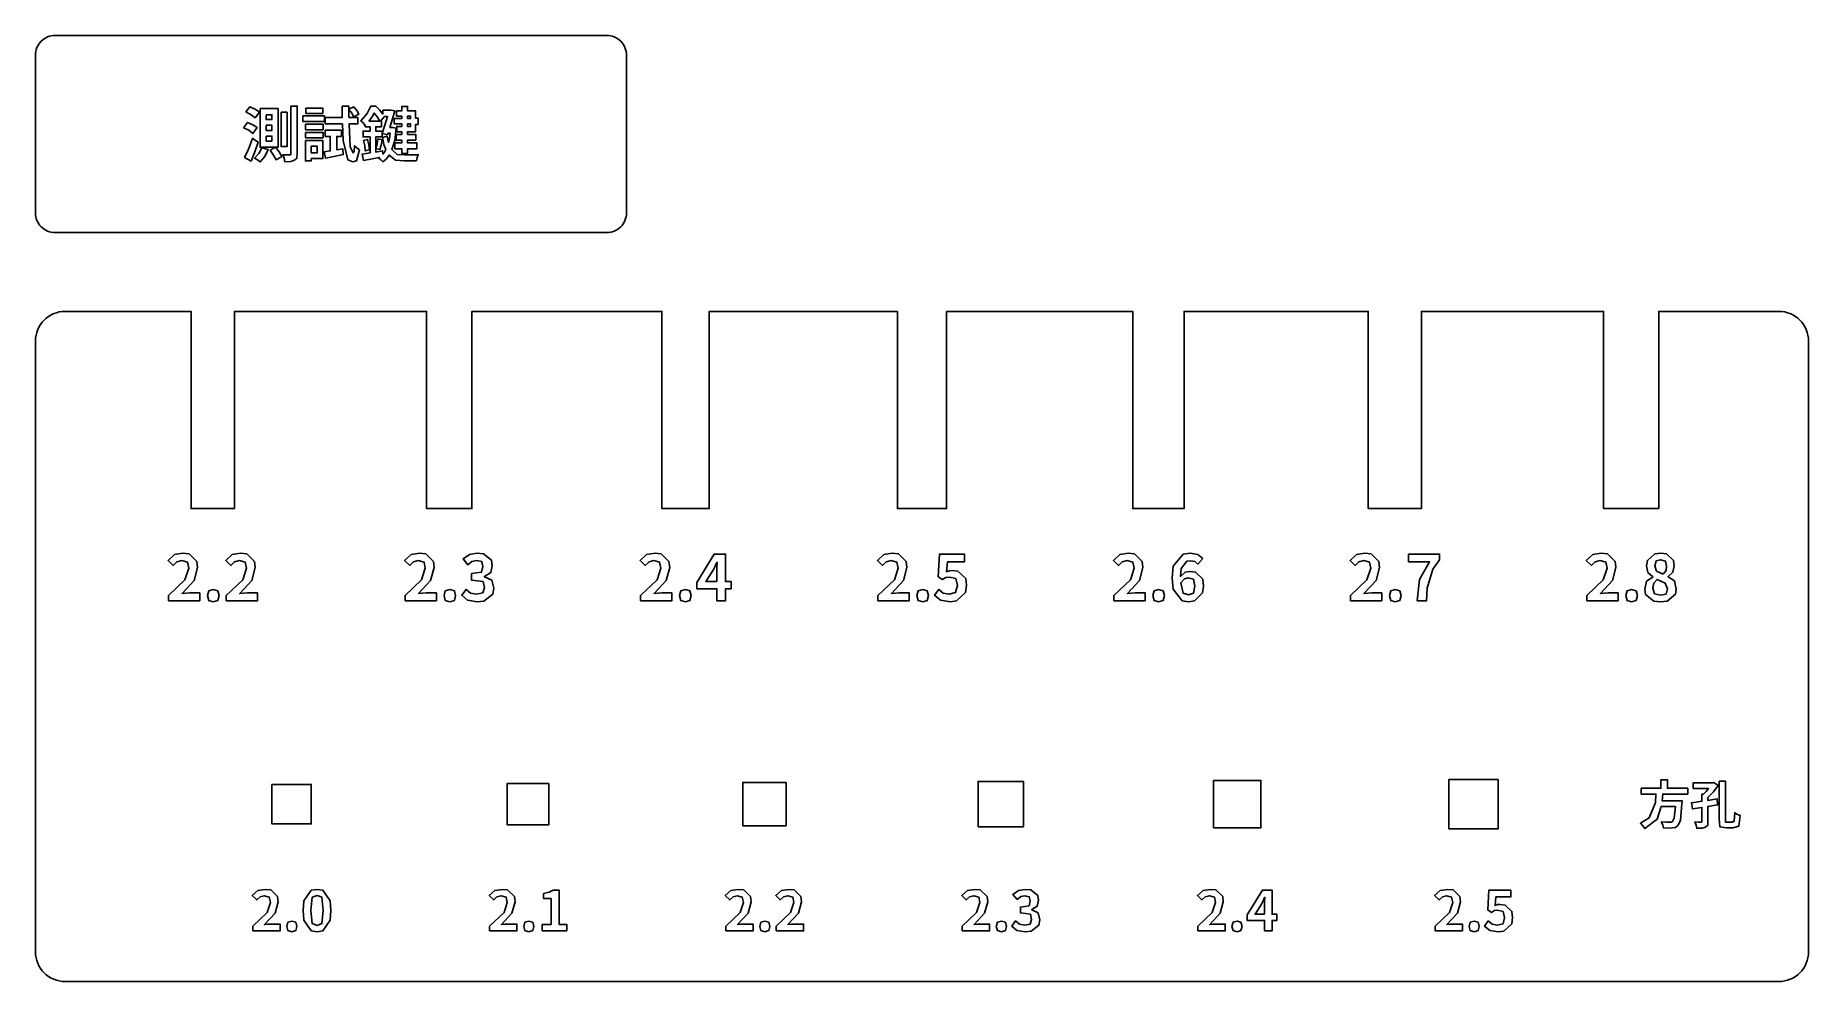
# Model space of a CAD drawing. Header units: millimetres. Extents: x 3 to 93, y 3 to 51.
import ezdxf

# ---------------------------------------------------------------- set-up
doc = ezdxf.new("R2010")
doc.units = ezdxf.units.MM
doc.layers.add('CUT', color=1, linetype='Continuous')
doc.layers.add('ENGRAVE', color=5, linetype='Continuous')

msp = doc.modelspace()

# ---------------------------------------------------------------- linework, layer by layer
at = {"layer": 'CUT'}
for points in [[(33, 42), (32.995, 41.902), (32.981, 41.805), (32.957, 41.71), (32.924, 41.617), (32.882, 41.529), (32.831, 41.444), (32.773, 41.366), (32.707, 41.293), (32.634, 41.227), (32.556, 41.169), (32.471, 41.118), (32.383, 41.076), (32.29, 41.043), (32.195, 41.019), (32.098, 41.005), (32, 41), (4, 41), (3.902, 41.005), (3.805, 41.019), (3.71, 41.043), (3.617, 41.076), (3.529, 41.118), (3.444, 41.169), (3.366, 41.227), (3.293, 41.293), (3.227, 41.366), (3.169, 41.444), (3.118, 41.529), (3.076, 41.617), (3.043, 41.71), (3.019, 41.805), (3.005, 41.902), (3, 42), (3, 50), (3.005, 50.098), (3.019, 50.195), (3.043, 50.29), (3.076, 50.383), (3.118, 50.471), (3.169, 50.556), (3.227, 50.634), (3.293, 50.707), (3.366, 50.773), (3.444, 50.831), (3.529, 50.882), (3.617, 50.924), (3.71, 50.957), (3.805, 50.981), (3.902, 50.995), (4, 51), (32, 51), (32.098, 50.995), (32.195, 50.981), (32.29, 50.957), (32.383, 50.924), (32.471, 50.882), (32.556, 50.831), (32.634, 50.773), (32.707, 50.707), (32.773, 50.634), (32.831, 50.556), (32.882, 50.471), (32.924, 50.383), (32.957, 50.29), (32.981, 50.195), (32.995, 50.098), (33, 50)], [(91.935, 3.065), (91.793, 3.029), (91.647, 3.007), (91.5, 3), (4.5, 3), (4.353, 3.007), (4.207, 3.029), (4.065, 3.065), (3.926, 3.114), (3.793, 3.177), (3.667, 3.253), (3.548, 3.34), (3.439, 3.439), (3.34, 3.548), (3.253, 3.667), (3.177, 3.793), (3.114, 3.926), (3.065, 4.065), (3.029, 4.207), (3.007, 4.353), (3, 4.5), (3, 35.5), (3.007, 35.647), (3.029, 35.793), (3.065, 35.935), (3.114, 36.074), (3.177, 36.207), (3.253, 36.333), (3.34, 36.452), (3.439, 36.561), (3.548, 36.66), (3.667, 36.747), (3.793, 36.823), (3.926, 36.886), (4.065, 36.935), (4.207, 36.971), (4.353, 36.993), (4.5, 37), (10.9, 37), (10.9, 27), (13.1, 27), (13.1, 37), (22.85, 37), (22.85, 27), (25.15, 27), (25.15, 37), (34.8, 37), (34.8, 27), (37.2, 27), (37.2, 37), (46.75, 37), (46.75, 27), (49.25, 27), (49.25, 37), (58.7, 37), (58.7, 27), (61.3, 27), (61.3, 37), (70.65, 37), (70.65, 27), (73.35, 27), (73.35, 37), (82.6, 37), (82.6, 27), (85.4, 27), (85.4, 37), (91.5, 37), (91.647, 36.993), (91.793, 36.971), (91.935, 36.935), (92.074, 36.886), (92.207, 36.823), (92.333, 36.747), (92.452, 36.66), (92.561, 36.561), (92.66, 36.452), (92.747, 36.333), (92.823, 36.207), (92.886, 36.074), (92.935, 35.935), (92.971, 35.793), (92.993, 35.647), (93, 35.5), (93, 4.5), (92.993, 4.353), (92.971, 4.207), (92.935, 4.065), (92.886, 3.926), (92.823, 3.793), (92.747, 3.667), (92.66, 3.548), (92.561, 3.439), (92.452, 3.34), (92.333, 3.253), (92.207, 3.177), (92.074, 3.114)], [(15, 13), (15, 11), (17, 11), (17, 13)], [(29.05, 13.05), (26.95, 13.05), (26.95, 10.95), (29.05, 10.95)], [(41.1, 10.9), (41.1, 13.1), (38.9, 13.1), (38.9, 10.9)], [(50.85, 10.85), (53.15, 10.85), (53.15, 13.15), (50.85, 13.15)], [(62.8, 13.2), (62.8, 10.8), (65.2, 10.8), (65.2, 13.2)], [(77.25, 13.25), (74.75, 13.25), (74.75, 10.75), (77.25, 10.75)]]:
    msp.add_lwpolyline(points, close=True, dxfattribs=at)
at = {"layer": 'ENGRAVE'}
for points in [[(13.681, 47.127), (13.951, 46.979), (14.15, 46.817), (14.366, 47.106), (14.156, 47.26), (13.886, 47.387), (13.681, 47.127)], [(14.405, 47.294), (14.405, 45.329), (15.316, 45.329), (15.316, 47.294), (14.405, 47.294)], [(14.708, 46.982), (15.001, 46.982), (15.001, 46.731), (14.708, 46.731), (14.708, 46.982)], [(15.466, 47.106), (15.466, 45.366), (15.776, 45.366), (15.776, 47.106), (15.466, 47.106)], [(15.961, 47.414), (15.961, 44.999), (15.954, 44.947), (15.899, 44.937), (15.777, 44.937), (15.551, 44.942), (15.618, 44.767), (15.652, 44.597), (15.966, 44.603), (16.151, 44.667), (16.272, 44.769), (16.289, 44.999), (16.289, 47.414), (15.961, 47.414)], [(16.574, 46.917), (16.574, 46.632), (17.666, 46.632), (17.666, 46.917), (16.574, 46.917)], [(16.721, 47.318), (16.721, 47.048), (17.581, 47.048), (17.581, 47.318), (16.721, 47.318)], [(18.569, 47.412), (18.575, 46.844), (17.711, 46.844), (17.711, 46.517), (18.584, 46.517), (18.62, 45.677), (18.858, 44.689), (19.106, 44.594), (19.295, 44.644), (19.448, 45.192), (19.322, 45.276), (19.196, 45.407), (19.172, 45.109), (19.124, 45.042), (18.972, 45.354), (18.916, 46.517), (19.361, 46.517), (19.361, 46.844), (18.911, 46.844), (18.911, 47.249), (19.059, 47.053), (19.154, 46.872), (19.415, 47.012), (19.308, 47.197), (19.154, 47.382), (18.911, 47.258), (18.914, 47.412), (18.569, 47.412)], [(20.015, 47.414), (19.841, 47.033), (19.511, 46.671), (19.629, 46.57), (19.724, 46.442), (19.736, 46.454), (19.736, 46.367), (19.985, 46.367), (19.985, 46.152), (19.631, 46.152), (19.631, 45.854), (19.985, 45.854), (19.985, 45.038), (19.582, 44.972), (19.657, 44.661), (20.453, 44.817), (20.405, 44.787), (20.526, 44.696), (20.633, 44.592), (20.808, 44.731), (20.951, 44.931), (21.267, 44.674), (21.725, 44.646), (22.334, 44.646), (22.368, 44.803), (22.433, 44.948), (22.074, 44.942), (21.74, 44.942), (21.357, 44.966), (21.089, 45.209), (21.234, 45.668), (21.301, 46.304), (21.131, 46.337), (21.08, 46.332), (20.992, 46.332), (21.131, 46.777), (21.241, 47.172), (21.035, 47.217), (20.99, 47.202), (20.636, 47.202), (20.636, 47.009), (20.466, 47.219), (20.276, 47.414), (20.015, 47.414)], [(19.925, 46.658), (20.084, 46.866), (20.198, 47.063), (20.361, 46.855), (20.476, 46.658), (19.925, 46.658)], [(20.858, 45.884), (20.621, 45.824), (20.691, 45.469), (20.786, 45.209), (20.715, 45.083), (20.633, 44.978), (20.617, 45.149), (20.276, 45.087), (20.276, 45.854), (20.591, 45.854), (20.591, 46.152), (20.276, 46.152), (20.276, 46.367), (20.558, 46.367), (20.558, 46.658), (20.521, 46.658), (20.714, 46.889), (20.873, 46.889), (20.741, 46.451), (20.594, 46.019), (20.873, 45.966), (20.9, 46.043), (21.005, 46.043), (20.973, 45.793), (20.924, 45.578), (20.886, 45.719), (20.858, 45.884)], [(21.331, 47.174), (21.331, 46.913), (21.596, 46.913), (21.596, 46.787), (21.209, 46.787), (21.209, 46.514), (21.596, 46.514), (21.596, 46.386), (21.337, 46.386), (21.337, 46.118), (21.596, 46.118), (21.596, 45.977), (21.305, 45.977), (21.305, 45.696), (21.596, 45.696), (21.596, 45.552), (21.241, 45.552), (21.241, 45.254), (21.596, 45.254), (21.596, 45.012), (21.886, 45.012), (21.886, 45.254), (22.361, 45.254), (22.361, 45.552), (21.886, 45.552), (21.886, 45.696), (22.306, 45.696), (22.306, 45.977), (21.886, 45.977), (21.886, 46.118), (22.291, 46.118), (22.291, 46.491), (22.418, 46.491), (22.418, 46.808), (22.291, 46.808), (22.291, 47.174), (21.886, 47.174), (21.886, 47.397), (21.596, 47.397), (21.596, 47.174), (21.331, 47.174)], [(21.886, 46.787), (21.886, 46.913), (22.04, 46.913), (22.04, 46.787), (21.886, 46.787)], [(13.568, 46.322), (13.836, 46.188), (14.039, 46.034), (14.249, 46.326), (14.037, 46.469), (13.766, 46.589), (13.568, 46.322)], [(14.708, 46.442), (15.001, 46.442), (15.001, 46.187), (14.708, 46.187), (14.708, 46.442)], [(16.709, 46.493), (16.709, 46.221), (17.596, 46.221), (17.596, 46.493), (16.709, 46.493)], [(16.709, 46.082), (16.709, 45.812), (17.596, 45.812), (17.596, 46.082), (16.709, 46.082)], [(17.707, 46.191), (17.707, 45.882), (17.96, 45.882), (17.96, 45.143), (17.651, 45.096), (17.723, 44.768), (18.149, 44.857), (18.623, 44.957), (18.599, 45.254), (18.293, 45.201), (18.293, 45.882), (18.53, 45.882), (18.53, 46.191), (17.707, 46.191)], [(21.886, 46.514), (22.04, 46.514), (22.04, 46.386), (21.886, 46.386), (21.886, 46.514)], [(13.619, 44.811), (13.943, 44.627), (14.133, 45.096), (14.3, 45.593), (14.009, 45.779), (13.812, 45.238), (13.619, 44.811)], [(14.486, 45.302), (14.339, 45.005), (14.126, 44.772), (14.274, 44.684), (14.408, 44.586), (14.636, 44.861), (14.812, 45.212), (14.486, 45.302)], [(14.708, 45.899), (15.001, 45.899), (15.001, 45.642), (14.708, 45.642), (14.708, 45.899)], [(14.911, 45.177), (15.09, 44.926), (15.215, 44.697), (15.503, 44.867), (15.368, 45.091), (15.185, 45.329), (14.911, 45.177)], [(16.703, 45.668), (16.703, 44.637), (17, 44.637), (17, 44.753), (17.594, 44.753), (17.594, 45.668), (16.703, 45.668)], [(17, 45.383), (17.294, 45.383), (17.294, 45.038), (17, 45.038), (17, 45.383)], [(19.651, 45.674), (19.713, 45.399), (19.736, 45.147), (19.957, 45.203), (19.928, 45.451), (19.859, 45.726), (19.651, 45.674)], [(20.384, 45.752), (20.343, 45.505), (20.285, 45.263), (20.483, 45.216), (20.543, 45.438), (20.606, 45.702), (20.384, 45.752)], [(9.755, 22.316), (11.342, 22.316), (11.342, 22.713), (10.831, 22.713), (10.64, 22.706), (10.44, 22.684), (11.051, 23.34), (11.23, 23.999), (11.193, 24.311), (10.802, 24.693), (10.485, 24.729), (10.056, 24.666), (9.729, 24.367), (9.992, 24.114), (10.181, 24.301), (10.424, 24.357), (10.715, 24.284), (10.779, 23.977), (10.59, 23.386), (9.755, 22.588), (9.755, 22.316)], [(12.683, 22.316), (14.271, 22.316), (14.271, 22.713), (13.758, 22.713), (13.568, 22.706), (13.368, 22.684), (13.979, 23.34), (14.159, 23.999), (14.121, 24.311), (13.73, 24.693), (13.412, 24.729), (12.984, 24.666), (12.657, 24.367), (12.92, 24.114), (13.109, 24.301), (13.352, 24.357), (13.643, 24.284), (13.707, 23.977), (13.518, 23.386), (12.683, 22.588), (12.683, 22.316)], [(21.763, 22.316), (23.351, 22.316), (23.351, 22.713), (22.838, 22.713), (22.648, 22.706), (22.448, 22.684), (23.059, 23.34), (23.238, 23.999), (23.201, 24.311), (22.81, 24.693), (22.492, 24.729), (22.064, 24.666), (21.737, 24.367), (22, 24.114), (22.189, 24.301), (22.432, 24.357), (22.723, 24.284), (22.787, 23.977), (22.598, 23.386), (21.763, 22.588), (21.763, 22.316)], [(25.427, 22.271), (25.759, 22.302), (26.215, 22.653), (26.262, 22.956), (26.16, 23.369), (25.792, 23.541), (25.792, 23.557), (26.113, 23.75), (26.185, 24.098), (26.147, 24.381), (25.742, 24.701), (25.418, 24.729), (25.026, 24.673), (24.707, 24.441), (24.95, 24.149), (25.157, 24.319), (25.395, 24.357), (25.654, 24.303), (25.712, 24.063), (25.642, 23.775), (25.139, 23.701), (25.139, 23.362), (25.72, 23.29), (25.788, 22.985), (25.707, 22.714), (25.386, 22.655), (25.083, 22.708), (24.857, 22.898), (24.636, 22.601), (24.929, 22.341), (25.427, 22.271)], [(33.718, 22.316), (35.306, 22.316), (35.306, 22.713), (34.794, 22.713), (34.603, 22.706), (34.403, 22.684), (35.014, 23.34), (35.194, 23.999), (35.157, 24.311), (34.765, 24.693), (34.448, 24.729), (34.019, 24.666), (33.693, 24.367), (33.955, 24.114), (34.144, 24.301), (34.387, 24.357), (34.678, 24.284), (34.742, 23.977), (34.553, 23.386), (33.718, 22.588), (33.718, 22.316)], [(37.587, 22.316), (38.026, 22.316), (38.026, 22.93), (38.307, 22.93), (38.307, 23.289), (38.026, 23.289), (38.026, 24.687), (37.459, 24.687), (36.576, 23.25), (36.576, 22.93), (37.587, 22.93), (37.587, 22.316)], [(45.762, 22.316), (47.349, 22.316), (47.349, 22.713), (46.837, 22.713), (46.647, 22.706), (46.447, 22.684), (47.058, 23.34), (47.237, 23.999), (47.2, 24.311), (46.808, 24.693), (46.491, 24.729), (46.062, 24.666), (45.736, 24.367), (45.998, 24.114), (46.187, 24.301), (46.431, 24.357), (46.722, 24.284), (46.785, 23.977), (46.597, 23.386), (45.762, 22.588), (45.762, 22.316)], [(49.439, 22.271), (49.758, 22.309), (50.215, 22.735), (50.264, 23.103), (50.223, 23.454), (49.826, 23.823), (49.535, 23.852), (49.384, 23.842), (49.25, 23.788), (49.294, 24.29), (50.155, 24.29), (50.155, 24.687), (48.888, 24.687), (48.824, 23.535), (49.038, 23.398), (49.218, 23.503), (49.394, 23.519), (49.712, 23.442), (49.794, 23.09), (49.707, 22.733), (49.375, 22.655), (49.072, 22.709), (48.853, 22.895), (48.635, 22.595), (48.938, 22.345), (49.439, 22.271)], [(57.741, 22.316), (59.328, 22.316), (59.328, 22.713), (58.816, 22.713), (58.626, 22.706), (58.426, 22.684), (59.037, 23.34), (59.216, 23.999), (59.179, 24.311), (58.788, 24.693), (58.47, 24.729), (58.042, 24.666), (57.715, 24.367), (57.978, 24.114), (58.166, 24.301), (58.41, 24.357), (58.701, 24.284), (58.765, 23.977), (58.576, 23.386), (57.741, 22.588), (57.741, 22.316)], [(61.542, 22.271), (61.837, 22.309), (62.242, 22.723), (62.285, 23.065), (62.249, 23.41), (61.887, 23.777), (61.603, 23.807), (61.352, 23.762), (61.12, 23.557), (61.162, 23.951), (61.439, 24.325), (61.638, 24.351), (61.845, 24.311), (62, 24.178), (62.25, 24.46), (62.003, 24.668), (61.606, 24.729), (61.254, 24.682), (60.746, 24.067), (60.691, 23.468), (60.742, 22.902), (61.212, 22.317), (61.542, 22.271)], [(69.75, 22.316), (71.338, 22.316), (71.338, 22.713), (70.826, 22.713), (70.635, 22.706), (70.435, 22.684), (71.047, 23.34), (71.226, 23.999), (71.189, 24.311), (70.797, 24.693), (70.48, 24.729), (70.051, 24.666), (69.725, 24.367), (69.987, 24.114), (70.176, 24.301), (70.419, 24.357), (70.71, 24.284), (70.774, 23.977), (70.586, 23.386), (69.75, 22.588), (69.75, 22.316)], [(73.136, 22.316), (73.61, 22.316), (73.645, 22.955), (73.922, 23.918), (74.275, 24.399), (74.275, 24.687), (72.701, 24.687), (72.701, 24.29), (73.766, 24.29), (73.247, 23.401), (73.136, 22.316)], [(81.747, 22.316), (83.334, 22.316), (83.334, 22.713), (82.822, 22.713), (82.632, 22.706), (82.432, 22.684), (83.043, 23.34), (83.222, 23.999), (83.185, 24.311), (82.794, 24.693), (82.477, 24.729), (82.048, 24.666), (81.721, 24.367), (81.984, 24.114), (82.173, 24.301), (82.416, 24.357), (82.707, 24.284), (82.771, 23.977), (82.582, 23.386), (81.747, 22.588), (81.747, 22.316)], [(85.481, 22.271), (85.82, 22.305), (86.239, 22.646), (86.278, 22.905), (86.189, 23.324), (85.879, 23.538), (85.879, 23.554), (86.107, 23.764), (86.183, 24.095), (86.149, 24.363), (85.79, 24.694), (85.495, 24.726), (85.199, 24.695), (84.818, 24.369), (84.781, 24.098), (84.846, 23.759), (85.094, 23.538), (85.094, 23.523), (84.781, 23.308), (84.688, 22.905), (84.73, 22.64), (85.154, 22.304), (85.481, 22.271)], [(85.629, 23.669), (85.29, 23.823), (85.197, 24.098), (85.26, 24.343), (85.484, 24.396), (85.741, 24.327), (85.798, 24.066), (85.771, 23.857), (85.629, 23.669)], [(37.587, 23.289), (37.034, 23.289), (37.402, 23.877), (37.501, 24.071), (37.59, 24.265), (37.606, 24.265), (37.592, 24.017), (37.587, 23.772), (37.587, 23.289)], [(61.13, 23.225), (61.32, 23.439), (61.517, 23.474), (61.789, 23.41), (61.856, 23.065), (61.784, 22.702), (61.533, 22.627), (61.254, 22.71), (61.13, 23.225)], [(12.027, 22.271), (12.256, 22.338), (12.319, 22.578), (12.256, 22.82), (12.027, 22.886), (11.795, 22.82), (11.732, 22.578), (11.795, 22.338), (12.027, 22.271)], [(24.035, 22.271), (24.264, 22.338), (24.326, 22.578), (24.264, 22.82), (24.035, 22.886), (23.803, 22.82), (23.74, 22.578), (23.803, 22.338), (24.035, 22.271)], [(35.99, 22.271), (36.219, 22.338), (36.282, 22.578), (36.219, 22.82), (35.99, 22.886), (35.758, 22.82), (35.696, 22.578), (35.758, 22.338), (35.99, 22.271)], [(48.034, 22.271), (48.263, 22.338), (48.325, 22.578), (48.263, 22.82), (48.034, 22.886), (47.802, 22.82), (47.739, 22.578), (47.802, 22.338), (48.034, 22.271)], [(60.013, 22.271), (60.242, 22.338), (60.304, 22.578), (60.242, 22.82), (60.013, 22.886), (59.781, 22.82), (59.718, 22.578), (59.781, 22.338), (60.013, 22.271)], [(72.022, 22.271), (72.251, 22.338), (72.314, 22.578), (72.251, 22.82), (72.022, 22.886), (71.79, 22.82), (71.728, 22.578), (71.79, 22.338), (72.022, 22.271)], [(84.019, 22.271), (84.248, 22.338), (84.31, 22.578), (84.248, 22.82), (84.019, 22.886), (83.787, 22.82), (83.724, 22.578), (83.787, 22.338), (84.019, 22.271)], [(85.491, 22.604), (85.182, 22.673), (85.094, 22.956), (85.139, 23.213), (85.312, 23.398), (85.73, 23.217), (85.84, 22.921), (85.766, 22.66), (85.491, 22.604)], [(85.511, 13.236), (85.511, 12.807), (84.51, 12.807), (84.51, 12.511), (85.257, 12.511), (85.233, 12.087), (84.912, 11.307), (84.464, 11.029), (84.594, 10.905), (84.685, 10.764), (85.316, 11.232), (85.524, 11.876), (86.242, 11.876), (86.182, 11.287), (86.091, 11.117), (86.039, 11.086), (85.964, 11.083), (85.797, 11.083), (85.524, 11.102), (85.608, 10.948), (85.636, 10.795), (85.898, 10.787), (86.086, 10.795), (86.246, 10.82), (86.367, 10.917), (86.498, 11.177), (86.572, 12.035), (86.579, 12.123), (86.58, 12.17), (85.574, 12.17), (85.592, 12.342), (85.602, 12.511), (86.869, 12.511), (86.869, 12.807), (85.836, 12.807), (85.836, 13.236), (85.511, 13.236)], [(87.591, 12.513), (87.591, 12.144), (87.299, 12.104), (87.056, 12.074), (87.108, 11.757), (87.591, 11.832), (87.591, 11.141), (87.585, 11.096), (87.537, 11.091), (87.429, 11.091), (87.233, 11.096), (87.295, 10.939), (87.329, 10.779), (87.597, 10.785), (87.768, 10.839), (87.881, 10.931), (87.896, 11.133), (87.896, 11.882), (88.382, 11.962), (88.366, 12.261), (87.896, 12.188), (87.896, 12.334), (88.18, 12.62), (88.413, 12.95), (88.197, 13.101), (88.135, 13.083), (87.147, 13.083), (87.147, 12.794), (87.916, 12.794), (87.798, 12.642), (87.667, 12.513), (87.591, 12.513)], [(88.46, 13.163), (88.46, 11.255), (88.5, 10.853), (88.829, 10.8), (89.159, 10.8), (89.467, 10.885), (89.536, 11.427), (89.388, 11.477), (89.253, 11.564), (89.228, 11.13), (89.131, 11.081), (88.878, 11.081), (88.783, 11.093), (88.777, 11.252), (88.777, 13.163), (88.46, 13.163)], [(14.026, 5.564), (15.415, 5.564), (15.415, 5.911), (14.967, 5.911), (14.8, 5.906), (14.625, 5.886), (15.16, 6.46), (15.317, 7.037), (15.284, 7.31), (14.942, 7.644), (14.664, 7.675), (14.289, 7.621), (14.004, 7.359), (14.233, 7.138), (14.399, 7.301), (14.611, 7.35), (14.866, 7.286), (14.922, 7.017), (14.757, 6.501), (14.026, 5.802), (14.026, 5.564)], [(17.294, 5.525), (17.593, 5.571), (17.961, 6.117), (17.996, 6.611), (17.961, 7.1), (17.593, 7.631), (17.294, 7.675), (16.995, 7.632), (16.626, 7.101), (16.591, 6.611), (16.626, 6.117), (16.995, 5.571), (17.294, 5.525)], [(17.294, 5.847), (17.047, 5.936), (16.98, 6.611), (17.047, 7.273), (17.294, 7.359), (17.539, 7.273), (17.604, 6.611), (17.539, 5.936), (17.294, 5.847)], [(26.052, 5.564), (27.442, 5.564), (27.442, 5.911), (26.994, 5.911), (26.827, 5.906), (26.652, 5.886), (27.187, 6.46), (27.344, 7.037), (27.311, 7.31), (26.968, 7.644), (26.691, 7.675), (26.316, 7.621), (26.03, 7.359), (26.26, 7.138), (26.425, 7.301), (26.638, 7.35), (26.892, 7.286), (26.948, 7.017), (26.783, 6.501), (26.052, 5.802), (26.052, 5.564)], [(28.724, 5.564), (29.97, 5.564), (29.97, 5.9), (29.58, 5.9), (29.58, 7.639), (29.276, 7.639), (29.074, 7.528), (28.794, 7.465), (28.794, 7.208), (29.172, 7.208), (29.172, 5.9), (28.724, 5.9), (28.724, 5.564)], [(38.036, 5.564), (39.425, 5.564), (39.425, 5.911), (38.977, 5.911), (38.81, 5.906), (38.635, 5.886), (39.17, 6.46), (39.327, 7.037), (39.294, 7.31), (38.952, 7.644), (38.674, 7.675), (38.299, 7.621), (38.013, 7.359), (38.243, 7.138), (38.408, 7.301), (38.621, 7.35), (38.876, 7.286), (38.932, 7.017), (38.766, 6.501), (38.036, 5.802), (38.036, 5.564)], [(40.598, 5.564), (41.987, 5.564), (41.987, 5.911), (41.539, 5.911), (41.372, 5.906), (41.197, 5.886), (41.732, 6.46), (41.889, 7.037), (41.856, 7.31), (41.514, 7.644), (41.236, 7.675), (40.861, 7.621), (40.575, 7.359), (40.805, 7.138), (40.97, 7.301), (41.183, 7.35), (41.438, 7.286), (41.494, 7.017), (41.328, 6.501), (40.598, 5.802), (40.598, 5.564)], [(50.043, 5.564), (51.432, 5.564), (51.432, 5.911), (50.984, 5.911), (50.817, 5.906), (50.642, 5.886), (51.177, 6.46), (51.334, 7.037), (51.301, 7.31), (50.959, 7.644), (50.681, 7.675), (50.306, 7.621), (50.02, 7.359), (50.25, 7.138), (50.415, 7.301), (50.628, 7.35), (50.883, 7.286), (50.939, 7.017), (50.773, 6.501), (50.043, 5.802), (50.043, 5.564)], [(53.249, 5.525), (53.539, 5.552), (53.938, 5.859), (53.98, 6.124), (53.89, 6.485), (53.568, 6.636), (53.568, 6.65), (53.849, 6.819), (53.912, 7.124), (53.878, 7.37), (53.524, 7.651), (53.24, 7.675), (52.897, 7.626), (52.619, 7.423), (52.832, 7.168), (53.012, 7.317), (53.221, 7.35), (53.447, 7.303), (53.498, 7.093), (53.436, 6.841), (52.997, 6.776), (52.997, 6.48), (53.505, 6.417), (53.565, 6.149), (53.494, 5.912), (53.212, 5.861), (52.948, 5.907), (52.75, 6.074), (52.557, 5.813), (52.813, 5.586), (53.249, 5.525)], [(62.003, 5.564), (63.393, 5.564), (63.393, 5.911), (62.945, 5.911), (62.778, 5.906), (62.603, 5.886), (63.138, 6.46), (63.295, 7.037), (63.262, 7.31), (62.919, 7.644), (62.642, 7.675), (62.267, 7.621), (61.981, 7.359), (62.211, 7.138), (62.376, 7.301), (62.589, 7.35), (62.843, 7.286), (62.899, 7.017), (62.734, 6.501), (62.003, 5.802), (62.003, 5.564)], [(65.389, 5.564), (65.773, 5.564), (65.773, 6.102), (66.019, 6.102), (66.019, 6.415), (65.773, 6.415), (65.773, 7.639), (65.277, 7.639), (64.504, 6.382), (64.504, 6.102), (65.389, 6.102), (65.389, 5.564)], [(65.389, 6.415), (64.905, 6.415), (65.227, 6.93), (65.313, 7.1), (65.391, 7.269), (65.405, 7.269), (65.393, 7.052), (65.389, 6.838), (65.389, 6.415)], [(74.041, 5.564), (75.43, 5.564), (75.43, 5.911), (74.982, 5.911), (74.816, 5.906), (74.641, 5.886), (75.176, 6.46), (75.332, 7.037), (75.3, 7.31), (74.957, 7.644), (74.68, 7.675), (74.305, 7.621), (74.019, 7.359), (74.249, 7.138), (74.414, 7.301), (74.627, 7.35), (74.881, 7.286), (74.937, 7.017), (74.772, 6.501), (74.041, 5.802), (74.041, 5.564)], [(77.259, 5.525), (77.538, 5.558), (77.938, 5.931), (77.981, 6.253), (77.945, 6.56), (77.597, 6.882), (77.343, 6.908), (77.211, 6.9), (77.093, 6.852), (77.133, 7.292), (77.886, 7.292), (77.886, 7.639), (76.777, 7.639), (76.721, 6.631), (76.909, 6.51), (77.065, 6.603), (77.219, 6.617), (77.498, 6.549), (77.569, 6.242), (77.494, 5.929), (77.203, 5.861), (76.938, 5.908), (76.746, 6.071), (76.556, 5.808), (76.821, 5.589), (77.259, 5.525)], [(16.014, 5.525), (16.214, 5.583), (16.269, 5.794), (16.214, 6.005), (16.014, 6.062), (15.811, 6.005), (15.756, 5.794), (15.811, 5.583), (16.014, 5.525)], [(28.04, 5.525), (28.241, 5.583), (28.296, 5.794), (28.241, 6.005), (28.04, 6.062), (27.837, 6.005), (27.783, 5.794), (27.837, 5.583), (28.04, 5.525)], [(40.024, 5.525), (40.224, 5.583), (40.279, 5.794), (40.224, 6.005), (40.024, 6.062), (39.821, 6.005), (39.766, 5.794), (39.821, 5.583), (40.024, 5.525)], [(52.031, 5.525), (52.231, 5.583), (52.286, 5.794), (52.231, 6.005), (52.031, 6.062), (51.828, 6.005), (51.773, 5.794), (51.828, 5.583), (52.031, 5.525)], [(63.991, 5.525), (64.192, 5.583), (64.247, 5.794), (64.192, 6.005), (63.991, 6.062), (63.788, 6.005), (63.734, 5.794), (63.788, 5.583), (63.991, 5.525)], [(76.029, 5.525), (76.23, 5.583), (76.284, 5.794), (76.23, 6.005), (76.029, 6.062), (75.826, 6.005), (75.772, 5.794), (75.826, 5.583), (76.029, 5.525)]]:
    msp.add_lwpolyline(points, dxfattribs=at)

doc.saveas('drawing.dxf')
